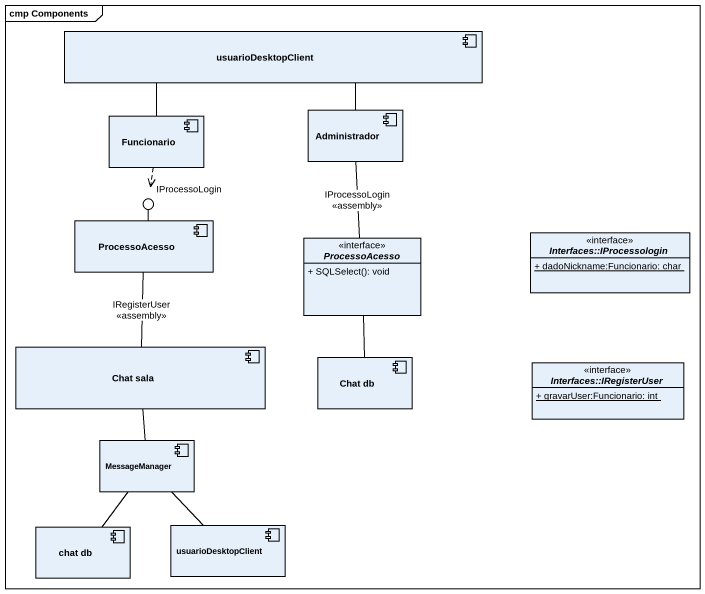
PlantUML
@startuml
mainframe cmp Components
allowmixing
hide circle
hide empty members
skinparam classAttributeIconSize 0
component usuarioDesktopClient
component Funcionario
component Administrador
() IProcessoLogin
component ProcessoAcesso
interface "ProcessoAcesso" as ProcessoAcesso_2 <<interface>> {
  + SQLSelect(): void
}
interface "Interfaces::IProcessologin" as Interfaces_IProcessologin <<interface>> {
  {static} + dadoNickname:Funcionario: char
}
component "Chat sala" as Chat_sala
component "Chat db" as Chat_db
interface "Interfaces::IRegisterUser" as Interfaces_IRegisterUser <<interface>> {
  {static} + gravarUser:Funcionario: int
}
component MessageManager
component "chat db" as chat_db
component "usuarioDesktopClient" as usuarioDesktopClient_2
ProcessoAcesso -up- IProcessoLogin
usuarioDesktopClient -- Funcionario
usuarioDesktopClient -- Administrador
Funcionario ..> IProcessoLogin
ProcessoAcesso_2 -up- Administrador : IProcessoLogin\n<<assembly>>
ProcessoAcesso_2 -- Chat_db
Chat_sala -up- ProcessoAcesso : IRegisterUser\n<<assembly>>
Chat_sala -- MessageManager
MessageManager -- chat_db
MessageManager -- usuarioDesktopClient_2
@enduml
